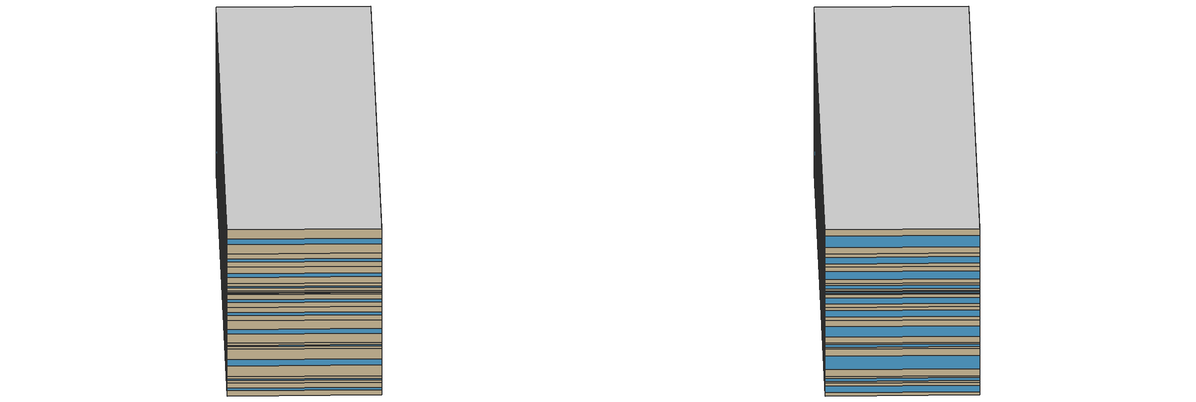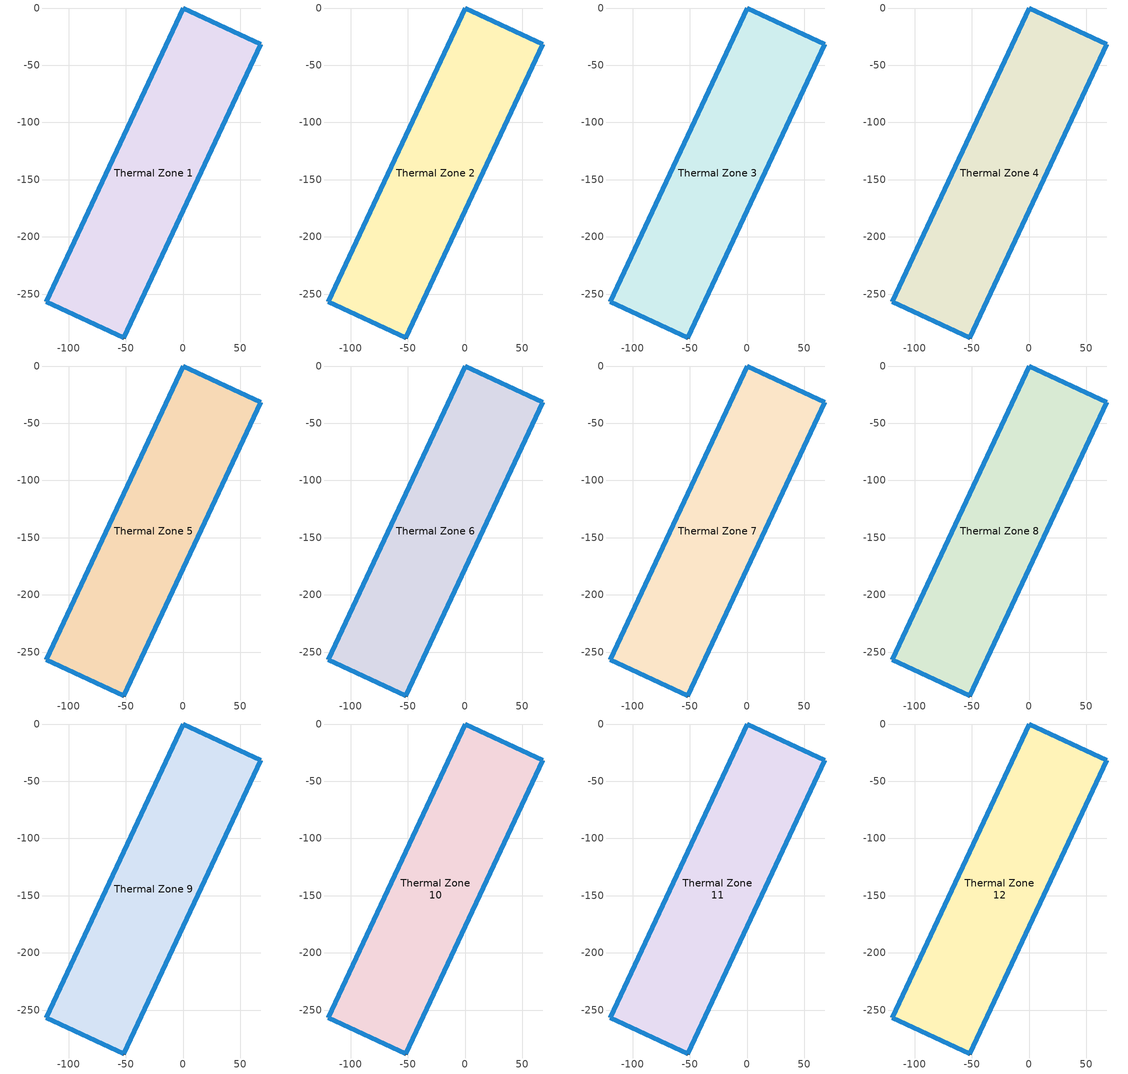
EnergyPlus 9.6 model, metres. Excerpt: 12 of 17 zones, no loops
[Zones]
Thermal Zone 1
 floor ground (ExtSlabCarpet): 0,0 67.81,-31.62 -51.87,-288.28 -119.68,-256.66 z0
 wall outside (Ext Wall): -51.87,-288.28 67.81,-31.62 0,0 -119.68,-256.66 -51.87,-288.28 z0:6.75
 window (Ext Window): -51.87,-288.27 67.81,-31.63 z0.81:5.94; 0,-0.01 -119.68,-256.65 z1.38:5.37; 67.8,-31.62 0.01,0 z1.76:5; -119.67,-256.66 -51.88,-288.27 z2.63:4.12
Thermal Zone 2
 floor to Thermal Zone 1 (Interior Floor): 0,0 67.81,-31.62 -51.87,-288.28 -119.68,-256.66 z6.75
 wall outside (Ext Wall): -51.87,-288.28 67.81,-31.62 0,0 -119.68,-256.66 -51.87,-288.28 z6.75:10.04
 window (Ext Window): -51.87,-288.27 67.81,-31.63 z7.14:9.65; 0,-0.01 -119.68,-256.65 z7.42:9.37; 67.8,-31.62 0.01,0 z7.61:9.18; -119.67,-256.66 -51.88,-288.27 z8.03:8.76
Thermal Zone 3
 floor to Thermal Zone 2 (Interior Floor): 0,0 67.81,-31.62 -51.87,-288.28 -119.68,-256.66 z10.04
 wall outside (Ext Wall): -51.87,-288.28 67.81,-31.62 0,0 -119.68,-256.66 -51.87,-288.28 z10.04:24.62
 window (Ext Window): -51.87,-288.27 67.81,-31.63 z11.79:22.87; 0,-0.01 -119.68,-256.65 z13.03:21.63; 67.8,-31.62 0.01,0 z13.83:20.83; -119.67,-256.66 -51.88,-288.27 z15.73:18.93
Thermal Zone 4
 floor to Thermal Zone 3 (Interior Floor): 0,0 67.81,-31.62 -51.87,-288.28 -119.68,-256.66 z24.62
 wall outside (Ext Wall): -51.87,-288.28 67.81,-31.62 0,0 -119.68,-256.66 -51.87,-288.28 z24.62:27.68
 window (Ext Window): -51.87,-288.27 67.81,-31.63 z24.99:27.31; 0,-0.01 -119.68,-256.65 z25.25:27.05; 67.8,-31.62 0.01,0 z25.42:26.88; -119.67,-256.66 -51.88,-288.27 z25.81:26.49
Thermal Zone 5
 floor to Thermal Zone 4 (Interior Floor): 0,0 67.81,-31.62 -51.87,-288.28 -119.68,-256.66 z27.68
 wall outside (Ext Wall): -51.87,-288.28 67.81,-31.62 0,0 -119.68,-256.66 -51.87,-288.28 z27.68:39.52
 window (Ext Window): -51.87,-288.27 67.81,-31.63 z29.1:38.1; 0,-0.01 -119.68,-256.65 z30.11:37.09; 67.8,-31.62 0.01,0 z30.76:36.44; -119.67,-256.66 -51.88,-288.27 z32.3:34.9
Thermal Zone 6
 floor to Thermal Zone 5 (Interior Floor): 0,0 67.81,-31.62 -51.87,-288.28 -119.68,-256.66 z39.52
 wall outside (Ext Wall): -51.87,-288.28 67.81,-31.62 0,0 -119.68,-256.66 -51.87,-288.28 z39.52:46.45
 window (Ext Window): -51.87,-288.27 67.81,-31.63 z40.35:45.62; 0,-0.01 -119.68,-256.65 z40.94:45.03; 67.8,-31.62 0.01,0 z41.32:44.65; -119.67,-256.66 -51.88,-288.27 z42.22:43.75
Thermal Zone 7
 floor to Thermal Zone 6 (Interior Floor): 0,0 67.81,-31.62 -51.87,-288.28 -119.68,-256.66 z46.45
 wall outside (Ext Wall): -51.87,-288.28 67.81,-31.62 0,0 -119.68,-256.66 -51.87,-288.28 z46.45:53.08
 window (Ext Window): -51.87,-288.27 67.81,-31.63 z47.25:52.28; 0,-0.01 -119.68,-256.65 z47.81:51.72; 67.8,-31.62 0.01,0 z48.17:51.36; -119.67,-256.66 -51.88,-288.27 z49.04:50.49
Thermal Zone 8
 floor to Thermal Zone 7 (Interior Floor): 0,0 67.81,-31.62 -51.87,-288.28 -119.68,-256.66 z53.08
 wall outside (Ext Wall): -51.87,-288.28 67.81,-31.62 0,0 -119.68,-256.66 -51.87,-288.28 z53.08:54.95
 window (Ext Window): -51.87,-288.27 67.81,-31.63 z53.3:54.73; 0,-0.01 -119.68,-256.65 z53.46:54.57; 67.8,-31.62 0.01,0 z53.57:54.46; -119.67,-256.66 -51.88,-288.27 z53.81:54.22
Thermal Zone 9
 floor to Thermal Zone 8 (Interior Floor): 0,0 67.81,-31.62 -51.87,-288.28 -119.68,-256.66 z54.95
 wall outside (Ext Wall): -51.87,-288.28 67.81,-31.62 0,0 -119.68,-256.66 -51.87,-288.28 z54.95:58.87
 window (Ext Window): -51.87,-288.27 67.81,-31.63 z55.42:58.4; 0,-0.01 -119.68,-256.65 z55.75:58.07; 67.8,-31.62 0.01,0 z55.97:57.85; -119.67,-256.66 -51.88,-288.27 z56.48:57.34
Thermal Zone 10
 floor to Thermal Zone 9 (Interior Floor): 0,0 67.81,-31.62 -51.87,-288.28 -119.68,-256.66 z58.87
 wall outside (Ext Wall): -51.87,-288.28 67.81,-31.62 0,0 -119.68,-256.66 -51.87,-288.28 z58.87:67.49
 window (Ext Window): -51.87,-288.27 67.81,-31.63 z59.9:66.46; 0,-0.01 -119.68,-256.65 z60.64:65.72; 67.8,-31.62 0.01,0 z61.11:65.25; -119.67,-256.66 -51.88,-288.27 z62.23:64.13
Thermal Zone 11
 floor to Thermal Zone 10 (Interior Floor): 0,0 67.81,-31.62 -51.87,-288.28 -119.68,-256.66 z67.49
 wall outside (Ext Wall): -51.87,-288.28 67.81,-31.62 0,0 -119.68,-256.66 -51.87,-288.28 z67.49:74.53
 window (Ext Window): -51.87,-288.27 67.81,-31.63 z68.33:73.69; 0,-0.01 -119.68,-256.65 z68.93:73.09; 67.8,-31.62 0.01,0 z69.32:72.7; -119.67,-256.66 -51.88,-288.27 z70.24:71.78
Thermal Zone 12
 floor to Thermal Zone 11 (Interior Floor): 0,0 67.81,-31.62 -51.87,-288.28 -119.68,-256.66 z74.53
 wall outside (Ext Wall): -51.87,-288.28 67.81,-31.62 0,0 -119.68,-256.66 -51.87,-288.28 z74.53:87.25
 window (Ext Window): -51.87,-288.27 67.81,-31.63 z76.06:85.72; 0,-0.01 -119.68,-256.65 z77.14:84.64; 67.8,-31.62 0.01,0 z77.84:83.94; -119.67,-256.66 -51.88,-288.27 z79.49:82.29
 ceiling to Thermal Zone 13 (Interior Ceiling): -119.68,-256.66 -51.87,-288.28 67.81,-31.62 0,0 z87.25
[Building]
Building 1: North Axis {deg}=-0
[Site:Location]
Washington Dc Dulles IntL Ar: Latitude {deg}=38.98; Longitude {deg}=-77.47; Time Zone {hr}=-5; Elevation {m}=82
[SizingPeriod:DesignDay] Day of Month=21; Dry-Bulb Temperature Range Modifier Type=DefaultMultipliers; Barometric Pressure {Pa}=86790; Rain Indicator=No; Snow Indicator=No; Daylight Saving Time Indicator=No; Begin Environment Reset Mode=FullResetAtBeginEnvironment
Name | Month | Day Type | Maximum Dry-Bulb Temperature {C} | Daily Dry-Bulb Temperature Range {deltaC} | Humidity Condition Type | Wetbulb or DewPoint at Maximum Dry-Bulb {C} | Wind Speed {m/s} | Wind Direction {deg} | Solar Model Indicator | ASHRAE Clear Sky Optical Depth for Beam Irradiance (taub) | ASHRAE Clear Sky Optical Depth for Diffuse Irradiance (taud) | Enthalpy at Maximum Dry-Bulb {J/kg} | Sky Clearness
SALT-LAKE-CITY-IAP Ann Clg .4% Condns DB=>MWB | 7 | SummerDesignDay | 36.5 | 14.4 | Wetbulb | 17.1 | 5 | 340 | ASHRAETau | 0.339 | 2.366
SALT-LAKE-CITY-IAP Ann Clg .4% Condns DP=>MDB | 7 | SummerDesignDay | 22.5 | 14.4 | Dewpoint | 15.6 | 5 | 340 | ASHRAETau | 0.339 | 2.366
SALT-LAKE-CITY-IAP Ann Clg .4% Condns Enth=>MDB | 7 | SummerDesignDay | 30.8 | 14.4 | Enthalpy |  | 5 | 340 | ASHRAETau | 0.339 | 2.366 | 59300
SALT-LAKE-CITY-IAP Ann Clg .4% Condns WB=>MDB | 7 | SummerDesignDay | 31.2 | 14.4 | Wetbulb | 19 | 5 | 340 | ASHRAETau | 0.339 | 2.366
SALT-LAKE-CITY-IAP Ann Htg 99.6% Condns DB | 1 | WinterDesignDay | -12.4 | 0 | Wetbulb | -12.4 | 2.6 | 140 | ASHRAEClearSky |  |  |  | 0
SALT-LAKE-CITY-IAP Ann Htg Wind 99.6% Condns WS=>MCDB | 1 | WinterDesignDay | 6.8 | 0 | Wetbulb | 6.8 | 12.4 | 140 | ASHRAEClearSky |  |  |  | 0
SALT-LAKE-CITY-IAP Ann Hum_n 99.6% Condns DP=>MCDB | 1 | WinterDesignDay | -10.7 | 0 | Dewpoint | -16.2 | 2.6 | 140 | ASHRAEClearSky |  |  |  | 0
[Material] Thermal Absorptance=0.9
Name | Roughness | Thickness m | Conductivity W/m-K | Density kg/m3 | Specific Heat J/kg-K | Solar Absorptance | Visible Absorptance
wall concrete | MediumRough | 0.398 | 0.5 | 2243 | 837 | 0.65 | 0.65
Wall Insulation [37] | MediumRough | 0.0681 | 0.0432 | 91 | 837 | 0.5 | 0.5
F16 Acoustic tile | MediumSmooth | 0.0191 | 0.06 | 368 | 590 | 0.3 | 0.3
M11 100mm lightweight concrete | MediumRough | 0.1016 | 0.53 | 1280 | 840 | 0.5 | 0.5
MAT-CC05 4 HW CONCRETE | Rough | 0.1016 | 1.311 | 2240 | 836.8 | 0.85 | 0.85
[Material:AirGap]
F05 Ceiling air space resistance: Thermal Resistance m2-K/W=0.18
[Material:NoMass]
CP02 CARPET PAD: Roughness=Smooth; Thermal Resistance m2-K/W=0.1; Thermal Absorptance=0.9; Solar Absorptance=0.8; Visible Absorptance=0.8
[WindowMaterial:SimpleGlazingSystem]
Window Material Simple Glazing System: U-Factor W/m2-K=1.51; Solar Heat Gain Coefficient=0.25
[Construction]
Ext Wall: wall concrete, Wall Insulation [37]
Ext Window: Window Material Simple Glazing System
ExtSlabCarpet: MAT-CC05 4 HW CONCRETE, CP02 CARPET PAD
Interior Ceiling: M11 100mm lightweight concrete, F05 Ceiling air space resistance, F16 Acoustic tile
Interior Floor: F16 Acoustic tile, F05 Ceiling air space resistance, M11 100mm lightweight concrete
[Zone]
Thermal Zone 1: 115, 0, 0, 0, , 1, , , , , , Yes
Thermal Zone 2: 115, 0, 0, 6.75, , 1, , , , , , Yes
Thermal Zone 3: 115, 0, 0, 10.04, , 1, , , , , , Yes
Thermal Zone 4: 115, 0, 0, 24.62, , 1, , , , , , Yes
Thermal Zone 5: 115, 0, 0, 27.68, , 1, , , , , , Yes
Thermal Zone 6: 115, 0, 0, 39.52, , 1, , , , , , Yes
Thermal Zone 7: 115, 0, 0, 46.45, , 1, , , , , , Yes
Thermal Zone 8: 115, 0, 0, 53.08, , 1, , , , , , Yes
Thermal Zone 9: 115, 0, 0, 54.95, , 1, , , , , , Yes
Thermal Zone 10: 115, 0, 0, 58.87, , 1, , , , , , Yes
Thermal Zone 11: 115, 0, 0, 67.49, , 1, , , , , , Yes
Thermal Zone 12: 115, 0, 0, 74.53, , 1, , , , , , Yes
[AvailabilityManager:Scheduled] Schedule=Always On Discrete
Packaged Rooftop Air Conditioner 1 Availability Manager; Air Loop HVAC Outdoor Air System 1 Availability Manager; Packaged Rooftop Air Conditioner 2 Availability Manager; Air Loop HVAC Outdoor Air System 2 Availability Manager; Packaged Rooftop Air Conditioner 3 Availability Manager; Air Loop HVAC Outdoor Air System 3 Availability Manager
[Schedule:Constant]
Always On Discrete: Hourly Value=1
